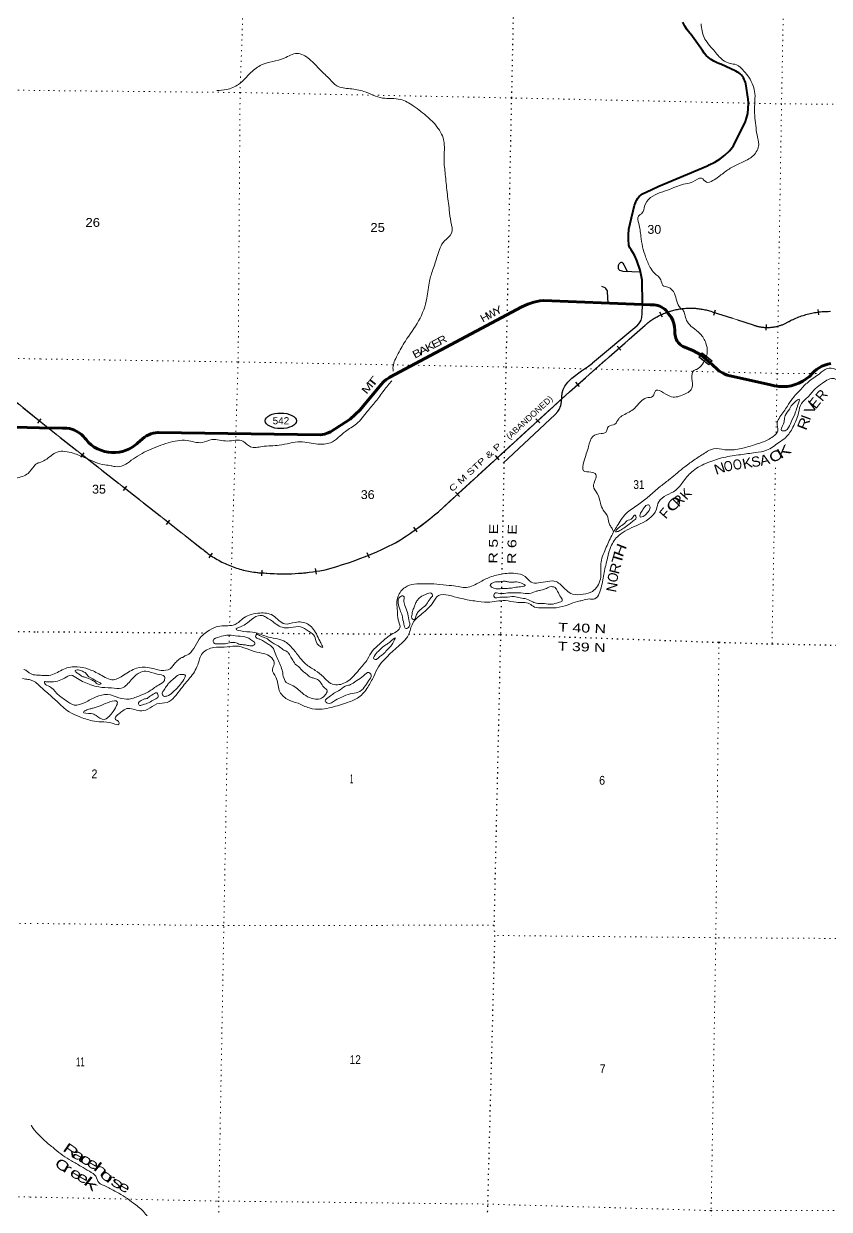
# Model space of a CAD drawing. Header units: feet. Extents: x -489137 to -242534, y 368785 to 558127.
# Drawn here: x -273567 to -257601, y 507338 to 530828 of the extents above; entities that cross this region are included whole.
import ezdxf
from ezdxf.enums import TextEntityAlignment as Align

# ---------------------------------------------------------------- set-up
doc = ezdxf.new("R2010")
doc.units = ezdxf.units.FT
doc.header["$LTSCALE"] = 70
doc.linetypes.add('DOTTED', pattern=[1.5, 0.3, -1.2])
doc.linetypes.add('LONG_DASHED', pattern=[7.5, 6, -1.5])
for name, color, linetype, lineweight in [('17', 7, 'Continuous', 25), ('23', 7, 'Continuous', 70), ('26', 7, 'Continuous', 40), ('29', 7, 'Continuous', 25), ('34', 7, 'Continuous', 25), ('39', 7, 'Continuous', 13), ('59', 7, 'Continuous', 13), ('6', 7, 'DOTTED', 25), ('63', 7, 'Continuous', 25), ('7', 7, 'DOTTED', 13)]:
    doc.layers.add(name, color=color, linetype=linetype, lineweight=lineweight)
doc.layers.add('41', color=7, linetype='Continuous')

msp = doc.modelspace()

# ---------------------------------------------------------------- linework, layer by layer
at = {"layer": '17'}
msp.add_ellipse((-268471.67, 522960.17), major_axis=(-309.24, 1), ratio=0.500121, dxfattribs=at)
at = {"layer": '23'}
for points in [[(-273252.09, 522818.58), (-272795.2, 522817.36), (-272770.88, 522817.29), (-272745.2, 522816.2), (-272716.17, 522814.97), (-272662.68, 522807.03), (-272610.31, 522793.55), (-272559.64, 522774.67), (-272511.22, 522750.6), (-272465.58, 522721.6), (-272423.22, 522687.98), (-272384.61, 522650.12), (-272354.51, 522614.54), (-272331.35, 522587.01), (-272282.1, 522532.88), (-272227.47, 522484.19), (-272168.05, 522441.47), (-272104.49, 522405.21), (-272037.48, 522375.78), (-271967.77, 522353.52), (-271896.11, 522338.67), (-271823.29, 522331.39), (-271750.11, 522331.76), (-271677.37, 522339.78), (-271605.87, 522355.36), (-271536.39, 522378.33), (-271469.69, 522408.44), (-271406.5, 522445.35), (-271354.03, 522483.87), (-271327.78, 522505.35), (-271304.03, 522524.98), (-271170.18, 522635.62), (-271130.98, 522662.2), (-271089.22, 522684.53), (-271045.35, 522702.37), (-270999.85, 522715.52), (-270953.23, 522723.85), (-270906, 522727.27), (-270898.05, 522727.35), (-267682.01, 522683.5), (-267607.45, 522699.22), (-267534.93, 522722.65), (-267489.29, 522741.89), (-267098.15, 522990.08), (-266898.45, 523179.85), (-266836.2, 523247.89), (-266483.09, 523682.63), (-266434.48, 523732.34), (-266380.94, 523776.7), (-266323.06, 523815.22), (-266307.5, 523824.15), (-263693.05, 525219.08), (-263578.48, 525270.57), (-263459.16, 525309.8), (-263336.39, 525336.34), (-263267.09, 525345.5), (-261302.05, 525262.04)], [(-257570.32, 524093.01), (-257631.32, 524082.11), (-257690.85, 524064.9), (-257748.26, 524041.55), (-257802.91, 524012.34), (-257854.2, 523977.57), (-257901.58, 523937.63), (-257921.32, 523917.1), (-257954.86, 523882.2), (-257969.89, 523867.28), (-257995.71, 523841.64), (-258059.48, 523789.67), (-258128.34, 523744.64), (-258201.52, 523707.06), (-258278.24, 523677.33), (-258357.64, 523655.78), (-258438.85, 523642.65), (-258521, 523638.09), (-258603.17, 523642.13), (-258684.47, 523654.74), (-258764, 523675.78), (-259568.03, 523851.21), (-259626.89, 523867.88), (-259686.62, 523891.61), (-259743.55, 523921.46), (-259797.04, 523957.09), (-259932.78, 524088.16), (-259957.49, 524104.7), (-260145.85, 524265.43), (-260305.75, 524352.53), (-260498.22, 524432.68), (-260504.41, 524435.9), (-260530.84, 524451.86), (-260555.46, 524470.51), (-260577.99, 524491.62), (-260598.2, 524514.97), (-260615.85, 524540.3), (-260630.76, 524567.35), (-260642.76, 524595.8), (-260651.72, 524625.35), (-260657.54, 524655.67), (-260660.16, 524686.44), (-260659.91, 524690.9), (-260659.82, 524756.82), (-260666.63, 524822.39), (-260680.25, 524886.89), (-260700.54, 524949.61), (-260727.28, 525009.86), (-260792.94, 525089.53), (-260810, 525113.81), (-260835.02, 525143.22), (-260862.97, 525169.85), (-260893.56, 525193.41), (-260926.44, 525213.64), (-260961.26, 525230.33), (-260997.63, 525243.28), (-261035.15, 525252.37), (-261073.42, 525257.48), (-261112.01, 525258.56), (-261150.51, 525255.6), (-261302.05, 525262.04)], [(-273252.09, 522818.58), (-274467.84, 522857.04), (-274492.71, 522857.82), (-274517.84, 522860.53), (-274526.87, 522862.18), (-274543.17, 522866.97), (-274558.88, 522873.43), (-274573.83, 522881.5), (-274600.71, 522893.5), (-274633.1, 522904.33), (-274666.44, 522911.71), (-274675.38, 522912.73), (-274700.19, 522915.55), (-274725.38, 522917.11), (-275416.71, 522960.11), (-275462.6, 522961.77), (-275514.8, 522958.52), (-275566.37, 522949.82), (-275616.74, 522935.79), (-275628.17, 522931.28)]]:
    msp.add_lwpolyline(points, dxfattribs=at)
at = {"layer": '26'}
for points in [[(-259209.03, 529336.63), (-259257.83, 529634.86), (-259263.08, 529662.3), (-259272.56, 529694.71), (-259285.38, 529725.95), (-259301.4, 529755.68), (-259320.44, 529783.57), (-259342.28, 529809.32), (-259366.7, 529832.64), (-259393.42, 529853.29), (-259422.16, 529871.03), (-259452.59, 529885.66), (-259753.87, 530028.82), (-259775.95, 530035.15), (-259834.88, 530056.69), (-259891.24, 530084.27), (-259944.4, 530117.59), (-259993.79, 530156.28), (-260038.86, 530199.92), (-260079.13, 530248.04), (-260114.14, 530300.1), (-260344.48, 530618.39), (-260362.17, 530638.02), (-260416.56, 530707.36), (-260463.42, 530782), (-260502.21, 530861.13)], [(-261302.05, 525262.04), (-261302.34, 525284.42), (-261308.05, 525736.86), (-261309.16, 525744.06), (-261351.27, 525944.09), (-261414.06, 526138.62), (-261462.63, 526245.4), (-261527.56, 526346.26), (-261530.43, 526349.81), (-261542.38, 526366.65), (-261552.5, 526384.64), (-261560.69, 526403.6), (-261566.85, 526423.31), (-261570.91, 526443.56), (-261572.84, 526464.11), (-261579.52, 526529.88), (-261581.62, 526643.55), (-261571.82, 526756.81), (-261550.23, 526868.42), (-261458.71, 527231.43), (-261449.62, 527262.82), (-261434.65, 527300.73), (-261415.8, 527336.87), (-261393.27, 527370.84), (-261367.32, 527402.27), (-261338.22, 527430.82), (-261306.3, 527456.16), (-261115.27, 527540.86), (-260976.48, 527612.52), (-260818.54, 527674.88), (-260003.81, 528021.19), (-259981.61, 528030.31), (-259870.53, 528084.28), (-259765.7, 528149.57), (-259668.27, 528225.45), (-259579.31, 528311.11), (-259499.78, 528405.59), (-259261.21, 528890.23), (-259240.25, 528954.02), (-259217.93, 529049.62), (-259205.72, 529147.02), (-259203.76, 529245.17), (-259212.07, 529342.99)]]:
    msp.add_lwpolyline(points, dxfattribs=at)
at = {"layer": '29'}
for p, q in [((-261671.81, 526050.66), (-261599.87, 525915.31)), ((-261341.05, 525902.93), (-261683.59, 525919.32)), ((-261982.59, 525291.79), (-261993.87, 525516.45)), ((-261418.59, 524834.01), (-262292.83, 524100.04)), ((-263034.89, 523088.13), (-264064.04, 522118.6))]:
    msp.add_line(p, q, dxfattribs=at)
for points in [[(-261683.59, 525919.32), (-261704.65, 525923.12), (-261727.04, 525930.96), (-261750.56, 525941.04), (-261759.51, 525945.52), (-261766.23, 525952.24), (-261771.83, 525960.65), (-261776.31, 525975.76), (-261779.66, 526009.37), (-261777.43, 526037.37), (-261771.83, 526057.54), (-261766.23, 526070.42), (-261758.39, 526078.82), (-261738.24, 526096.74), (-261727.04, 526100.67), (-261714.73, 526102.34), (-261704.65, 526097.87), (-261692.34, 526086.66), (-261671.81, 526050.66)], [(-261993.87, 525516.45), (-261996.87, 525533.29), (-262014.77, 525562.42), (-262029.33, 525581.46), (-262046.12, 525593.78), (-262106.58, 525620.67)], [(-261418.59, 524834.01), (-261374.36, 524880.81), (-261349.73, 524918.9), (-261331.81, 524956.99), (-261316.14, 525008.51), (-261307.18, 525086.93), (-261302.05, 525262.04)], [(-263034.89, 523088.13), (-262982.08, 523144.55), (-262952.97, 523187.12), (-262923.86, 523261.05), (-262908.19, 523339.46), (-262894.75, 523511.97), (-262874.6, 523583.66), (-262845.49, 523648.63), (-262785.03, 523729.28), (-262706.66, 523805.45), (-262514.09, 523953.31), (-262373.02, 524045.17), (-262292.83, 524100.04)]]:
    msp.add_lwpolyline(points, dxfattribs=at)
at = {"layer": '34', "lineweight": 13}
for p, q in [((-259920.91, 525120.57), (-259111.83, 524859.74)), ((-273254.51, 522956.46), (-270020.06, 520413.36))]:
    msp.add_line(p, q, dxfattribs=at)
msp.add_lwpolyline([(-265348.38, 521158.15), (-262749.63, 523536.22), (-261210.96, 524890.21)], dxfattribs=at)
for centre, radius, start, end in [((-260355.45, 523826.66), 1364.94, 71.43622, 128.8126), ((-257597.35, 523424.64), 1704.06, 89.3201, 117.92583), ((-258826.78, 525638.12), 828.93, 249.88651, 301.35857), ((-269782.83, 526372.67), 6845.11, 301.56125, 310.37797), ((-268728.49, 521951.61), 2008.57, 229.98182, 269.33563), ((-269344.13, 526698.36), 6914.45, 284.67277, 297.04651), ((-268400.44, 523970.39), 4042.52, 265.01402, 281.52572)]:
    msp.add_arc(centre, radius, start, end, dxfattribs=at)
at = {"layer": '39'}
for p, q in [((-268559.63, 518523.36), (-268559.36, 518523.21)), ((-273289.21, 517976.44), (-273288.73, 517976.25))]:
    msp.add_line(p, q, dxfattribs=at)
for points in [[(-260141.75, 530828.36), (-260082.57, 530556.61), (-260001.31, 530432.26), (-259891.84, 530301.5), (-259708.39, 530109.18), (-259565.79, 530040.74), (-259442.86, 530015), (-259286.92, 529883.69), (-259197.44, 529769.36), (-259110.74, 529596.39), (-259076.28, 529446.3), (-259078.92, 529240.01), (-259079.87, 529007.41), (-259058.1, 528812.97), (-259032.16, 528628.59), (-259000.32, 528432.01), (-259106.15, 528214.81), (-259293.55, 528097.7), (-259515.17, 527991.11), (-259698.59, 527869.9), (-259910.67, 527718.7), (-260036.33, 527689.85), (-260134.32, 527769.9), (-260303, 527695.05), (-260451, 527656.35), (-260757.48, 527550.77), (-260950.32, 527482.27), (-261141.53, 527383.4), (-261262.93, 527212.92), (-261307.07, 527079.94), (-261382.7, 527012.07), (-261378.42, 526872.45), (-261335.18, 526619.09), (-261301.52, 526406.3), (-261241.37, 526211.41), (-261149.09, 525999.95), (-261063.69, 525883.63), (-260940.05, 525754.73), (-260897.02, 525642.97), (-260802.47, 525609.48), (-260666.71, 525480.43), (-260624.15, 525332.27), (-260547.11, 525193.81), (-260487.24, 525134.44), (-260458.15, 525039.02), (-260413.2, 524919.15), (-260305.52, 524806.62), (-260159.55, 524685.54), (-260046.76, 524498.11), (-260018.7, 524321.79), (-260035.82, 524247.16), (-260040.1, 524238.43)], [(-269740.96, 529502.34), (-269548.71, 529524.32), (-269310.98, 529626.68), (-269063.46, 529862.42), (-268851.4, 530011.6), (-268403.11, 530145.84), (-268151.34, 530239.93), (-267904.25, 530125.74), (-267686.76, 529908.75), (-267499.14, 529726.5), (-267363.35, 529599.47), (-267097.38, 529539.67), (-266825.26, 529485.87), (-266455.11, 529356.06), (-266101.84, 529327.58), (-265846.85, 529199.14), (-265554.69, 528975.19), (-265403.07, 528821.68), (-265245.21, 528524.48), (-265236.02, 528136.01), (-265211.48, 527842.42), (-265175.54, 527492.06), (-265131.57, 527137.56), (-265100.24, 526900.53), (-265086.94, 526675.85), (-265228.31, 526523.8), (-265365.33, 526238.2), (-265455.8, 525958.12), (-265525.39, 525730.38), (-265576.22, 525389.14), (-265739.55, 524942.04), (-266003.35, 524538.6), (-266164.58, 524255.32), (-266248.58, 524007.52), (-266245.15, 523945.23)], [(-261787.99, 520908.24), (-261599.01, 521148.72), (-261376.72, 521307.89), (-260943.79, 521662.79), (-260756, 521810.24), (-260463.99, 522049.49), (-260257.99, 522198.75), (-260048.1, 522335.82), (-259897.69, 522404.83), (-259669.56, 522387.96), (-259380.41, 522402.72), (-259130.99, 522470.55), (-258930.12, 522534.91), (-258712.41, 522651.66), (-258622.07, 522763.86), (-258636.22, 522921.8), (-258578.17, 523036.41), (-258431.96, 523251.1), (-258331.02, 523401.61), (-258179.34, 523569.71), (-258021.73, 523727.63), (-257795.32, 523892.83), (-257642.47, 523994.17), (-257482.99, 523982.16), (-257336.61, 523893.44), (-257171.49, 523689.2), (-257172.86, 523424.24), (-257190.05, 523185.76), (-257090.03, 523105.69), (-256928.22, 523117.92), (-256731.05, 523208.62), (-256425.43, 523405.24), (-256169.6, 523659.08), (-256024.94, 523752.43), (-255861.6, 523883.99), (-255626.54, 524093.58), (-255430.43, 524101.36), (-255282.5, 524133.99), (-255083.31, 524224.67), (-254975.38, 524290.13), (-254801.68, 524441.8), (-254751.15, 524600.99), (-254792.99, 524805.78), (-254689.85, 524970.42), (-254569.49, 525217.79), (-254469.1, 525325.82), (-254368.8, 525425.76), (-254034.38, 525662.49), (-253903.58, 525778.25), (-253742.88, 525861.3), (-253536.09, 525755.68), (-253388.26, 525622.44), (-253155.13, 525522.58), (-252891.68, 525582.15), (-252612.5, 525607.15), (-252357.18, 525662.77), (-252176.87, 525699.06), (-251996.79, 525559.37), (-251849.94, 525507.06), (-251697.11, 525448.6), (-251532.86, 525493.17), (-251398.84, 525544.17), (-251275.81, 525526.52), (-251110.67, 525482.08), (-250968.44, 525385.32), (-250791.67, 525302.31), (-250588.78, 525366.65), (-250305.92, 525363.29), (-250017.23, 525341.65), (-249793.33, 525310.67), (-249745.1, 525289.87), (-249586, 525247.52), (-249376.31, 525210.64), (-249182.56, 525192.15), (-249039.27, 525178.31), (-248842.67, 525224.52), (-248708.23, 525307.88), (-248511.4, 525372.28), (-248325.75, 525351.87), (-248148.37, 525317.4), (-247930.11, 525161.08), (-247784.53, 525009.66), (-247637.26, 524831.93), (-247508.28, 524646.33), (-247273.41, 524366.42), (-247161.56, 524263.96), (-246976.66, 524184.89), (-246592.29, 524218.75), (-246362.92, 524141.19), (-246180.07, 524060.12), (-245874.95, 523900.75), (-245650.16, 523780.75), (-245473.97, 523653.25), (-245291.5, 523541.85), (-245157.14, 523461.37), (-244989.57, 523291.49), (-244876.52, 523124.28)], [(-260040.1, 524238.43), (-260116.74, 524082.25), (-260231.2, 523980.46), (-260284.06, 523954.79), (-260324.85, 523609.39), (-260516.6, 523468.05), (-260759.36, 523446.67), (-261046.99, 523551.23), (-261096.8, 523448.66), (-261222.53, 523413.74), (-261344.73, 523338.33), (-261463.62, 523206.25), (-261685.6, 523071.34), (-261775.41, 523001.61), (-261849.51, 522895.29), (-261977.44, 522846.24), (-262031.44, 522731.59), (-262124.72, 522706.4), (-262287.1, 522649.68), (-262372.49, 522450.44), (-262465.24, 522150.16), (-262469.53, 521972.21), (-262326.42, 521944.21), (-262225.99, 521896.49), (-262275.4, 521666.49), (-262198.49, 521517.92), (-262136.22, 521331.08), (-262079.4, 521190.84), (-261988.27, 521048.16), (-261959.7, 520912.3), (-261918.12, 520845.06), (-261875.97, 520762.9)], [(-266273.96, 523753.28), (-266425.99, 523564.63), (-266592.54, 523340.06), (-266752.58, 523149.81), (-266974.02, 522899.6), (-267190.14, 522748.44), (-267487.99, 522527.46), (-267738.94, 522498.08), (-268081.86, 522544.64), (-268501.02, 522476.8), (-268842.86, 522450.53), (-269073.29, 522445.18), (-269223.4, 522558.21), (-269526.49, 522559.79), (-269837.33, 522587.76), (-270032.06, 522529.4), (-270330.59, 522571.38), (-270701, 522523.19), (-271086.76, 522380.12), (-271434.89, 522177.94), (-271585.69, 522078.6), (-271755.77, 522052.31), (-271802.14, 522060.95), (-271832.34, 522069.4), (-271959.44, 522085.07), (-272335.56, 522223.04), (-272588.94, 522319.1), (-272901.88, 522341.03), (-273142.33, 522184.09), (-273260.7, 522128.49)], [(-256472.27, 523059.91), (-256774.79, 522948.21), (-257059.9, 522933.4), (-257200.84, 522973.51), (-257294.35, 523087.89), (-257339.62, 523341.27), (-257325.07, 523531.23), (-257365.84, 523661.17), (-257503.52, 523798.34), (-257735.04, 523708.04), (-257875.87, 523598.47), (-258027.55, 523430.36), (-258152.42, 523304.41), (-258211.37, 523119.02), (-258322.11, 522833.11), (-258470.27, 522624.51), (-258600.79, 522531), (-258843.23, 522376.11), (-259066.1, 522330.21), (-259359.63, 522289.2), (-259695.77, 522234.54), (-260008.25, 522133.07), (-260299.29, 521970.67), (-260487.8, 521766.59), (-260645.73, 521584.4), (-260826.83, 521485.42), (-260982.06, 521355.79), (-261026.38, 521208.66), (-261412.37, 520889.61), (-261774.64, 520687.6), (-261931.03, 520466.96), (-261996.58, 520239.17), (-262064.87, 519954.78), (-262123.35, 519648.02), (-262273.68, 519427.31), (-262354.47, 519430.29), (-262492.25, 519401.59), (-262589.51, 519380.49), (-262778.26, 519315.99), (-263013.41, 519258.1), (-263278.16, 519255.18), (-263443.65, 519271.31), (-263541.85, 519335.18), (-263808.21, 519364.65), (-264019.97, 519397.5), (-264374.01, 519365.31), (-264628.3, 519390.58), (-264920.59, 519446.65), (-265152.24, 519504.02), (-265346.28, 519500.26), (-265448.97, 519370), (-265672.17, 519140.04), (-265856.49, 518948.05), (-265942.27, 518718.48), (-266177.92, 518462.37), (-266405, 518244.59), (-266536.35, 518086.36), (-266629.72, 517895.31), (-266749.64, 517682.33), (-266925.98, 517482.15), (-267147.52, 517381.63), (-267468.07, 517282.28), (-267654.38, 517250.11), (-267908.72, 517271.34), (-268129.83, 517362.97), (-268343.02, 517442.37), (-268502.4, 517620.24), (-268567.77, 517881.95), (-268638.51, 518038.54), (-268602.88, 518139.25), (-268649.82, 518261.18), (-268766.05, 518337.4), (-268945.4, 518375.94), (-269154.64, 518447.2), (-269364.15, 518498.24), (-269594.76, 518478.73), (-269796.96, 518469), (-270024.72, 518356.41), (-270118.6, 518124.92), (-270271.45, 517865.8), (-270452.03, 517649.5), (-270726.23, 517381.71), (-270926.69, 517349.71), (-271109.87, 517246.7), (-271265.88, 517214.17), (-271526, 517257.72), (-271621.71, 517200.2), (-271705.42, 517132.42), (-271756.94, 517054.15), (-271688.86, 517004.79), (-271681.48, 516950.09), (-271796.49, 516963.6), (-272030.5, 516994.7), (-272212.08, 517017.08), (-272469.66, 517101.06), (-272664.48, 517194.4), (-272912.35, 517405.69)], [(-258382.04, 523203.99), (-258355.13, 523254.23), (-258305.94, 523308.26), (-258240.52, 523368.17), (-258199.85, 523387.91), (-258225.54, 523274.94), (-258267.7, 523137.9), (-258348.85, 522954.8), (-258407.05, 522828.06), (-258478.62, 522762.16), (-258545.19, 522771.04), (-258519.6, 522875.92), (-258494.22, 522964.62), (-258472.75, 523063.47), (-258385.74, 523198.78)], [(-276080.54, 521482.26), (-275866.36, 521516.26), (-275220.94, 521529.72), (-274729.38, 521550.68), (-274270.6, 521562.69), (-274043.73, 521611.3), (-273837.89, 521695.08), (-273720.01, 521814.4), (-273588.62, 521858.31), (-273480.96, 521919.27), (-273362.28, 522060.83), (-273278.85, 522124.67), (-273260.7, 522128.49)], [(-261306.62, 521178.43), (-261249.95, 521265.93), (-261182.86, 521297.5), (-261153.2, 521246.57), (-261213.24, 521134.02), (-261270.53, 521078.06), (-261347.59, 521056.73), (-261350.99, 521107.34), (-261301.52, 521183.61)], [(-261658.54, 520927.58), (-261613.33, 520976.96), (-261499.38, 521038.3), (-261450.2, 521092.33), (-261430.64, 521041.53), (-261486.01, 520977.46), (-261565.66, 520911.66), (-261675.75, 520836.11), (-261787.72, 520770.69), (-261838.36, 520761.18), (-261823.83, 520791.34), (-261760.4, 520853.29), (-261658.42, 520926.92)], [(-273314.37, 517922.97), (-273208.93, 517916.92), (-273026.99, 517922.85), (-272772.89, 518041.19), (-272507.59, 518086.58), (-272281.87, 518039.39), (-272046.85, 517929.39), (-271789.48, 517829.24), (-271586.27, 517917.85), (-271329.89, 518056.39), (-271105.37, 518073.95), (-270839.37, 518016.17), (-270665.18, 518048.49), (-270558.54, 518170.6), (-270486.97, 518236.5), (-270434.03, 518268.24), (-270432.01, 518268.21), (-270374.97, 518303.94), (-270336.43, 518315.62), (-270197.28, 518451.51), (-270089.9, 518632.28), (-269887.53, 518813.94), (-269680.39, 518894.41), (-269378.9, 518925.21), (-269207.51, 519054.65), (-268886.99, 519151.98), (-268628.95, 519104.41), (-268390.64, 518935.71), (-268186.13, 518967.66), (-267942.02, 518936.44), (-267766.73, 518738.15), (-267699.79, 518599.81), (-267656.38, 518518.39), (-267636.74, 518473.65), (-267749.01, 518543.76), (-267803.67, 518694.09), (-267921.63, 518792.59), (-268084.23, 518877.45), (-268272.31, 518865.53), (-268444.02, 518869.59), (-268560.45, 518929.64), (-268652.52, 518999.51), (-268754.78, 519061.4), (-268839.12, 519102.86), (-269005.39, 519058.32), (-269170.7, 518930.83), (-269306.94, 518863.68), (-269353.75, 518837.94), (-269212.94, 518787.72), (-268984.89, 518764.78), (-268757.51, 518689.25), (-268580.23, 518646.69), (-268409.09, 518598.13), (-268231.24, 518442.29), (-268088.06, 518260.56), (-267978.44, 518141.94), (-267788.07, 518016.29), (-267626.05, 517886.93), (-267510.28, 517774.31), (-267379.5, 517730.27), (-267136.01, 517808.29), (-266923.1, 518024.21), (-266750.6, 518240.61), (-266655.59, 518401.3), (-266518.52, 518533.17), (-266340.75, 518686.81), (-266218.55, 518762.22), (-266112.25, 518858.05), (-266144.55, 519018.23), (-266160.54, 519190.35), (-266172.72, 519344.22), (-266146.7, 519483.48), (-266009.06, 519659.84), (-265826.37, 519724.42), (-265632.28, 519732.23), (-265377.76, 519725.15), (-265135.59, 519700.02), (-264954.01, 519677.64), (-264824.94, 519657.9), (-264565.19, 519743.81), (-264357.71, 519850.57), (-264096.09, 519924.32), (-263823.13, 519937.26), (-263629.89, 519878.32), (-263512.11, 519765.67), (-263362.8, 519747.71), (-263182.55, 519779.96), (-263014.9, 519773.92), (-262922.77, 519710.12), (-262690.7, 519527.33), (-262476.53, 519524.79), (-262295.96, 519581.3), (-262137.27, 519824.16), (-262129.35, 520127.48), (-262034.67, 520421.67), (-261914.05, 520689.26), (-261787.99, 520908.24)], [(-263978.8, 519773.24), (-263900.13, 519762.19), (-263831.36, 519767.44), (-263698.32, 519741.59), (-263628.2, 519694.23), (-263680.97, 519676.66), (-263814.52, 519662.06), (-263929.94, 519643.21), (-264024.95, 519640.29), (-264156.41, 519631.74), (-264249.19, 519644.98), (-264319.24, 519698.41), (-264245.68, 519762.26), (-264126.34, 519770.95), (-264041.33, 519782.08), (-263976.27, 519772.07)], [(-263409.59, 519582.58), (-263344.48, 519599.84), (-263228.93, 519628.8), (-263137.47, 519670.19), (-263036.61, 519656.86), (-262985.06, 519579.38), (-262919.85, 519463.31), (-262892.45, 519394.21), (-262969.69, 519358.72), (-263103.47, 519325.92), (-263246.79, 519337.74), (-263380.09, 519343.37), (-263478.76, 519370.84), (-263595.22, 519428.86), (-263730.3, 519452.72), (-263849.17, 519480.43), (-264017.1, 519464.22), (-264130.24, 519465.57), (-264239.32, 519468.89), (-264238.39, 519541.69), (-264133.33, 519540.44), (-263969.49, 519552.65), (-263807.83, 519552.75), (-263712.87, 519551.63), (-263547.33, 519539.54), (-263409.34, 519584.43)], [(-266051.8, 519002.96), (-266066.67, 519104.28), (-266107.73, 519211.97), (-266144.36, 519349.95), (-266108.46, 519470.89), (-266037.52, 519488.25), (-266030.42, 519411.3), (-266013.6, 519303.9), (-265958.84, 519161.65), (-265934.33, 519023.82), (-265930.07, 518882.17), (-265989.16, 518844.45), (-266034.49, 518933.98), (-266049.45, 519001.91), (-266052.16, 519004.62)], [(-265826.12, 519269.3), (-265800.97, 519339.8), (-265761.68, 519410.13), (-265683.94, 519484.04), (-265590.46, 519525.41), (-265491.23, 519542.43), (-265465.4, 519507.74), (-265512.83, 519433.46), (-265580.84, 519329.09), (-265662.64, 519253.2), (-265746.49, 519175.31), (-265789.82, 519105.03), (-265827.19, 519026.59), (-265861.46, 519033.06), (-265870.3, 519132.28), (-265848.83, 519231.14), (-265825.66, 519270.81)], [(-269571.74, 518541.16), (-269636.39, 518541.93), (-269717.21, 518542.89), (-269787.84, 518549.8), (-269811.42, 518602.67), (-269683.12, 518680.03), (-269539.21, 518714.73), (-269373.69, 518700.63), (-269182.01, 518678.12), (-269031.41, 518603.51), (-268983.72, 518540.24), (-269012.36, 518512.26), (-269107.4, 518507.32), (-269194.1, 518522.51), (-269280.87, 518531.64), (-269359.31, 518560.89), (-269462.27, 518568.18), (-269573.83, 518538.77)], [(-268108.49, 518084.83), (-268070.78, 518031.79), (-268000.76, 517976.34), (-267944.83, 517925.11), (-267880.72, 517881.87), (-267814.31, 517860.85), (-267741.88, 517835.72), (-267682.04, 517774.33), (-267620.55, 517684.59), (-267552.81, 517608.95), (-267590.18, 517530.51), (-267663.79, 517462.61), (-267785.25, 517445.85), (-267900.05, 517475.53), (-268048.4, 517568.32), (-268142.3, 517652.37), (-268254.57, 517722.48), (-268365, 517778.4), (-268422.07, 517898.42), (-268446.76, 518022.1), (-268487.63, 518143.95), (-268542.71, 518261.93), (-268593.64, 518387.94), (-268631.05, 518465.25), (-268707.05, 518526.84), (-268779.21, 518572.19), (-268849.39, 518615.51), (-268903.68, 518636.38), (-268971.7, 518689.78), (-268953.08, 518723.94), (-268868.58, 518694.62), (-268764.04, 518652.92), (-268661.9, 518580.91), (-268579.68, 518531.39), (-268469.41, 518463.33), (-268387.3, 518405.71), (-268369.17, 518401.45), (-268323.19, 518362.47), (-268283.55, 518301.32), (-268232.11, 518215.75), (-268162.58, 518121.88), (-268120.13, 518092.11), (-268108.57, 518078.76)], [(-266398.66, 518378.38), (-266462.61, 518322.14), (-266519.75, 518278.32), (-266576.89, 518234.5), (-266625.28, 518243.17), (-266579.44, 518351.85), (-266507.77, 518425.84), (-266381.18, 518527.49), (-266320.05, 518567.22), (-266205.72, 518658.91), (-266239.03, 518582.44), (-266292.7, 518494.08), (-266360.25, 518426.11), (-266399.21, 518382.07)], [(-273567.02, 518033.55), (-273546.12, 518026.44), (-273521.78, 518016.98), (-273496.77, 518000.75), (-273469.05, 517979.12), (-273446.07, 517959.51), (-273417, 517944.64), (-273392.66, 517933.82), (-273362.91, 517927.74), (-273314.37, 517922.97)], [(-273143.53, 517792.95), (-273052.94, 517789.65), (-272899.21, 517801.99), (-272761.02, 517863.05), (-272628.97, 517918.11), (-272502.45, 517855.93), (-272237.33, 517729.39), (-272080.26, 517687.06), (-271829.93, 517667.9), (-271625.9, 517663.46), (-271435.85, 517829.08), (-271274.43, 517968.75), (-271146.73, 517999.6), (-270921.14, 517942.3), (-270778.31, 517892.06), (-270779.27, 517817.23), (-270895.65, 517723.54), (-271093.33, 517592.39), (-271255.92, 517519.49), (-271479.12, 517447.3), (-271678.86, 517471.93), (-271906.37, 517537.34), (-272131.28, 517489.44), (-272350.9, 517380.8), (-272565.77, 517328.75), (-272736.29, 517425.84), (-272912.41, 517559.41), (-273056.12, 517698.67), (-273154.24, 517768.61), (-273152.15, 517792.97), (-273144.93, 517792.97)], [(-272346.55, 517880.37), (-272406.98, 517895.25), (-272455.03, 517930.2), (-272515.15, 517969.35), (-272546.96, 518010.18), (-272510.39, 518025.93), (-272421.75, 518004.65), (-272351.45, 517971.45), (-272295.65, 517910.1), (-272199.47, 517846.25), (-272109.2, 517794.61), (-272035.03, 517747.21), (-272067.49, 517737.48), (-272145.74, 517780.89), (-272219.93, 517826.27), (-272350.85, 517881.4)], [(-267112.88, 517721.03), (-267062.03, 517746.72), (-266962.1, 517818.35), (-266829.64, 517905.78), (-266725.72, 517973.32), (-266683.94, 517922.25), (-266733.87, 517809.57), (-266816.32, 517683.12), (-266936.84, 517581.39), (-267096.89, 517548.91), (-267261.34, 517488.16), (-267387.41, 517426.96), (-267547.82, 517366.16), (-267589.74, 517407.11), (-267511.27, 517491.36), (-267430.23, 517554.9), (-267326.47, 517610.3), (-267198.02, 517699.8), (-267108.79, 517725.03)], [(-273590.26, 517854.25), (-273531.25, 517843.23), (-273484.6, 517837.15), (-273436.6, 517826.33), (-273407.53, 517818.22), (-273371.02, 517803.35), (-273343.98, 517789.15), (-273317.83, 517768.12)], [(-272912.35, 517405.69), (-273122.14, 517592.25), (-273267.95, 517725.46), (-273317.83, 517768.12)], [(-270785.25, 517627.83), (-270725.96, 517719.5), (-270672.6, 517783.6), (-270595, 517847.4), (-270490.92, 517927.07), (-270412, 517936.25), (-270373.71, 517927.7), (-270415.75, 517800.77), (-270497.93, 517694.54), (-270612.52, 517582.63), (-270730.69, 517507.17), (-270793.35, 517505.89), (-270820.86, 517566.9), (-270785.74, 517627.17)], [(-271115.51, 517460), (-271107.03, 517469.17), (-271029.56, 517522.86), (-270929.96, 517568.2), (-270902.53, 517501.13), (-270972.02, 517439.25), (-271079.85, 517381.87), (-271211.85, 517330.85), (-271276.56, 517327.57), (-271292.38, 517354.06), (-271239, 517420.17), (-271188.18, 517443.84), (-271111.17, 517461.13)], [(-272253.53, 517252.21), (-272190.66, 517269.67), (-272034.4, 517322.43), (-271857.69, 517393.14), (-271712.19, 517393.44), (-271725.3, 517316.73), (-271816.05, 517172.17), (-271889.85, 517090.12), (-271973.33, 517040.54), (-272133.93, 517123.36), (-272232.49, 517158.92), (-272381.62, 517191.03), (-272338.77, 517222.89), (-272253.4, 517251.55)], [(-273420.81, 509006.39), (-273381.22, 508941.31), (-273254.03, 508801.98), (-273122.66, 508672.71), (-272947.04, 508530.68), (-272791.36, 508405.12), (-272621.22, 508301.61), (-272431.03, 508187.71), (-272264.84, 508090.32), (-272137.04, 507991.45), (-272080.3, 507869.27), (-271931.98, 507792.37), (-271833.84, 507736.39), (-271683.56, 507655.41), (-271511.43, 507549.85), (-271347.65, 507426.2), (-271245.8, 507347.91), (-271192.1, 507292.54), (-271111.86, 507195.81)]]:
    msp.add_spline(points, degree=3, dxfattribs=at)
at = {"layer": '59'}
for points in [[(-260120.73, 524305.19), (-259925.26, 524149.34), (-259990.71, 524067.24), (-260186.19, 524223.09)], [(-260174.94, 524224.35), (-260119.46, 524293.94), (-259936.49, 524148.07), (-259991.97, 524078.48)]]:
    msp.add_lwpolyline(points, close=True, dxfattribs=at)
at = {"layer": '6'}
for p, q in [((-264096.49, 519773.53), (-264099.31, 519632.57)), ((-264100.96, 519550.07), (-264102.5, 519473.11)), ((-273300.74, 518781.91), (-269961.04, 518759.76)), ((-268962.21, 518753.54), (-267858.58, 518747.06)), ((-267776.52, 518746.57), (-266255.6, 518737.64))]:
    msp.add_line(p, q, dxfattribs=at)
for points in [[(-263486.86, 550549.32), (-263572.47, 545426.76), (-263687.23, 540078), (-263787.83, 534731.1), (-263900.88, 529358.04), (-264011.38, 524027.44), (-264093.38, 519928.98)], [(-264104.06, 519395.43), (-264117.47, 518725.09), (-264247.55, 512967.92), (-264233.99, 512763.47), (-264383.28, 507116.21)], [(-276151.24, 518810.45), (-274832.98, 518794.6), (-273300.74, 518781.91)], [(-265940.85, 518735.8), (-264117.47, 518725.09), (-259786.98, 518572.46), (-258736.59, 518541.76), (-254457.83, 518452.44), (-253368.75, 518445.56), (-249110.04, 518368.62), (-247982.7, 518351.16), (-242938.52, 518240.53)]]:
    msp.add_lwpolyline(points, dxfattribs=at)
at = {"layer": '63'}
for p, q in [((-260909.37, 525015.34), (-260956.43, 525115.44)), ((-259892.28, 525052.39), (-259858.35, 525157.66)), ((-257808.54, 525058.97), (-257823.02, 525168.62)), ((-258848.85, 524755.98), (-258846.01, 524866.56)), ((-261731.67, 524357.26), (-261804.74, 524440.3)), ((-262548.52, 523641.93), (-262621.59, 523724.97)), ((-273286.71, 522913.72), (-273218.35, 523000.67)), ((-263339.86, 522920.06), (-263414.53, 523001.66)), ((-272434.77, 522240.56), (-272366.41, 522327.51)), ((-264142.65, 522188.98), (-264217.32, 522270.58)), ((-271590.28, 521579.9), (-271521.92, 521666.85)), ((-264931.89, 521463.21), (-265006.56, 521544.82)), ((-270738.34, 520906.74), (-270669.98, 520993.69)), ((-265767.85, 520762.49), (-265833.12, 520851.8)), ((-269888.77, 520247.05), (-269826.27, 520338.31)), ((-266716.39, 520241.99), (-266758.26, 520344.37)), ((-268846.24, 519890.4), (-268839.66, 520000.82)), ((-267765.71, 519923.89), (-267782.35, 520033.25))]:
    msp.add_line(p, q, dxfattribs=at)
at = {"layer": '63', "linetype": 'LONG_DASHED'}
for points in [[(-273254.72, 522954.19), (-276180.63, 525318.49), (-276387.99, 525527.3), (-276494.24, 525664.6), (-276616.32, 525849.27), (-276776.85, 526159.41), (-278018.56, 529665.15)], [(-273253.83, 522957.32), (-270019.37, 520414.22), (-269992.32, 520391.76), (-269964.92, 520370.08), (-269937.14, 520348.84), (-269908.94, 520327.79), (-269880.39, 520307.48), (-269851.59, 520287.76), (-269822.39, 520268.22), (-269792.83, 520249.42), (-269763.02, 520231.22), (-269732.69, 520213.35), (-269702.27, 520196.19), (-269671.58, 520179.35), (-269640.39, 520163.12), (-269609.12, 520147.61), (-269577.45, 520132.56), (-269545.69, 520117.93), (-269513.41, 520103.94), (-269481.18, 520090.5), (-269448.43, 520077.69), (-269415.72, 520065.43), (-269382.63, 520053.64), (-269349.47, 520042.57), (-269316.07, 520032.08), (-269282.57, 520022.04), (-269248.7, 520012.74), (-269214.72, 520003.88), (-269180.67, 519995.73), (-269146.51, 519988.02), (-269112.15, 519981.18), (-269077.68, 519974.78), (-269043.26, 519968.95), (-269008.61, 519963.71), (-268973.87, 519959.18), (-268938.9, 519955.24), (-268904.11, 519951.73), (-268869.12, 519949.08), (-268834.16, 519947), (-268799.11, 519945.35), (-268764.26, 519944.4), (-268751.73, 519944.27), (-268681.19, 519938.52), (-268610.97, 519934.42), (-268540.62, 519931.53), (-268469.82, 519929.41), (-268399.27, 519928.94), (-268329.02, 519929.7), (-268258.3, 519931.24), (-268187.84, 519934.43), (-268117.68, 519938.85), (-268047.01, 519944.46), (-267977.03, 519951.32), (-267906.99, 519959.01), (-267836.81, 519968.3), (-267767.33, 519978.88), (-267697.74, 519990.65), (-267628.49, 520003.27), (-267592.96, 520010.46), (-267476.13, 520041.77), (-267360.64, 520075.58), (-267245.66, 520111.4), (-267130.37, 520148.73), (-267016.46, 520188.57), (-266903.74, 520230.23), (-266790.69, 520273.41), (-266679.03, 520319.08), (-266568.54, 520366.6), (-266457.92, 520416.28), (-266349.16, 520467.63), (-266240.75, 520520.31), (-266200.57, 520541.04), (-266098.91, 520604.29), (-265999.23, 520669.54), (-265900.62, 520736.54), (-265802.15, 520805.06), (-265705.7, 520875.54), (-265610.9, 520947.43), (-265516.23, 521020.84), (-265423.59, 521096.23), (-265349.11, 521158.98), (-262750.36, 523537.04), (-261211.67, 524891.05), (-261192.93, 524905.95), (-261173.99, 524920.31), (-261154.78, 524934.35), (-261135.3, 524948.27), (-261115.58, 524961.69), (-261095.71, 524974.68), (-261075.56, 524987.56), (-261055.17, 524999.93), (-261034.65, 525011.88), (-261013.75, 525023.61), (-260992.8, 525034.84), (-260971.7, 525045.86), (-260950.24, 525056.46), (-260928.74, 525066.57), (-260906.98, 525076.36), (-260885.16, 525085.84), (-260863, 525094.9), (-260840.88, 525103.58)], [(-260840.88, 525103.58), (-260818.41, 525111.84), (-260796, 525119.7), (-260773.31, 525127.25), (-260750.59, 525134.31), (-260727.71, 525140.96), (-260704.77, 525147.31), (-260681.6, 525153.16), (-260658.36, 525158.7), (-260635.08, 525163.76), (-260611.73, 525168.51), (-260588.26, 525172.67), (-260564.71, 525176.54), (-260541.21, 525180.01), (-260517.56, 525183.08), (-260493.86, 525185.66), (-260470.02, 525187.84), (-260446.3, 525189.74), (-260422.45, 525191.04), (-260398.65, 525191.95), (-260374.78, 525192.57), (-260351.06, 525192.72), (-260327.1, 525192.36), (-260303.26, 525191.72), (-260279.49, 525190.5), (-260255.74, 525189.09), (-260231.86, 525187.09), (-260208.22, 525184.71), (-260184.62, 525181.96), (-260160.86, 525178.81), (-260137.36, 525175.1), (-260113.89, 525171.18), (-260090.48, 525166.71), (-260067, 525161.93), (-260043.85, 525156.7), (-260020.67, 525150.98), (-259997.61, 525144.98), (-259974.59, 525138.6), (-259951.83, 525131.66), (-259929.01, 525124.43), (-259920.57, 525121.62), (-259111.47, 524860.78), (-259097.82, 524855.87), (-259084.15, 524851.31), (-259070.4, 524846.97), (-259056.51, 524842.77), (-259042.59, 524838.9), (-259028.65, 524835.3), (-259014.59, 524831.82), (-259000.49, 524828.69), (-258986.38, 524825.81), (-258972.1, 524823.14), (-258957.89, 524820.76), (-258943.63, 524818.54), (-258929.27, 524816.62), (-258914.96, 524814.99), (-258900.57, 524813.61), (-258886.2, 524812.4), (-258871.72, 524811.51), (-258857.33, 524810.82), (-258842.84, 524810.45), (-258828.44, 524810.29), (-258813.95, 524810.36), (-258799.54, 524810.72), (-258785.11, 524811.35), (-258770.71, 524812.16), (-258756.27, 524813.31), (-258741.85, 524814.63), (-258727.51, 524816.26), (-258713.18, 524818.07), (-258698.9, 524820.24), (-258684.64, 524822.6), (-258670.47, 524825.17), (-258656.3, 524828.01), (-258642.2, 524831.12), (-258628.08, 524834.51), (-258614.1, 524838.02), (-258600.16, 524841.92), (-258586.32, 524846.01), (-258572.49, 524850.3), (-258558.85, 524854.82), (-258545.16, 524859.68), (-258531.61, 524864.68), (-258518.2, 524870), (-258504.84, 524875.42), (-258491.53, 524881.21), (-258478.41, 524887.17), (-258465.4, 524893.33), (-258452.38, 524899.76), (-258439.61, 524906.45), (-258426.89, 524913.25), (-258414.32, 524920.37), (-258401.77, 524927.69), (-258395.95, 524931.23), (-258369.48, 524945.07), (-258342.86, 524958.21), (-258316.01, 524970.9), (-258288.85, 524983.37), (-258261.52, 524995.15), (-258234.09, 525006.41), (-258206.36, 525017.44)], [(-258206.36, 525017.44), (-258178.46, 525027.79), (-258150.47, 525037.61), (-258122.09, 525047.06), (-258093.77, 525055.89), (-258065.29, 525064.42), (-258036.49, 525072.35), (-258007.76, 525079.67), (-257978.79, 525086.54), (-257949.8, 525093.03), (-257920.5, 525098.91), (-257891.34, 525104.33), (-257861.85, 525109.15), (-257832.51, 525113.51), (-257802.93, 525117.41), (-257773.41, 525120.7), (-257743.81, 525123.47), (-257714.2, 525125.85), (-257684.41, 525127.55), (-257654.62, 525128.87), (-257624.89, 525129.58), (-257595.14, 525129.9)]]:
    msp.add_lwpolyline(points, dxfattribs=at)
at = {"layer": '63', "lineweight": 13}
msp.add_lwpolyline([(-273252.14, 522957.38), (-276177.88, 525321.54), (-276384.9, 525530.01), (-276490.9, 525666.99), (-276612.78, 525851.35), (-276773.08, 526161.04), (-278005.5, 529646.7)], dxfattribs=at)
at = {"layer": '7'}
msp.add_line((-269493.18, 518704.09), (-269495.82, 518562.68), dxfattribs=at)
for points in [[(-268850.69, 550643.46), (-268879, 545576.85), (-269088.26, 540265.62), (-269095.19, 534816.46), (-269278.7, 529464.48), (-269316.53, 524126.94), (-269487.05, 518913.96)], [(-258134.22, 550528.14), (-258261.25, 545327.19), (-258360.45, 540089.49), (-258443.33, 534705.97), (-258547.47, 529239.76), (-258633.82, 523900.78), (-258656.78, 522703.72)], [(-276182.66, 529537.59), (-274626.03, 529522.61), (-273169.86, 529504.71)], [(-242819.93, 529016.48), (-247895.48, 529139.38), (-253217.11, 529214.8), (-258547.47, 529239.76), (-263900.88, 529358.04), (-269278.7, 529464.48), (-273169.86, 529504.71)], [(-273235.92, 524185.4), (-274616.7, 524221.4), (-277032.95, 524218.72)], [(-273235.92, 524185.4), (-269316.53, 524126.94), (-264011.38, 524027.44), (-258633.82, 523900.78), (-257983.19, 523897.09), (-257793.53, 523895.29)], [(-258669.68, 522031.27), (-258736.59, 518541.76), (-258739.15, 518528.36)], [(-269497.18, 518489.91), (-269600.83, 512938.54), (-269700.47, 507508.69), (-269696.61, 507180.46)], [(-259786.98, 518572.46), (-259849.58, 512719.42), (-259942.84, 507313.76), (-259929.91, 507063.37)], [(-278169.41, 513164.47), (-277816.82, 513164.68), (-274910.34, 513002.43), (-273373.41, 513001.13)], [(-264247.55, 512967.92), (-269604.61, 512958.82), (-273373.41, 513001.13)], [(-245408.06, 512635.64), (-249170.76, 512663.21), (-254529.43, 512686.49), (-259849.58, 512719.42), (-264233.99, 512763.47)], [(-273441.59, 507581.37), (-275060.34, 507613.76), (-279532.83, 507724.24), (-279725.6, 507730.56)], [(-273441.59, 507581.37), (-269724.81, 507500.89), (-264374.69, 507441.31), (-259942.84, 507313.76), (-254573.76, 507314.64), (-249233.02, 507311.8), (-243868.86, 507243.96), (-243044.73, 507217.98)]]:
    msp.add_lwpolyline(points, dxfattribs=at)

# ---------------------------------------------------------------- texts
at = {"layer": '17'}
for s, rotation, width, p in [('Y', 28.082, 1.3, (-264136.5, 525081.55)), ('H', 28.082, 1.15, (-264395.78, 524945.7)), ('E', 28.082, 1.3, (-265363.1, 524429.8)), ('R', 28.082, 1.2, (-265238.41, 524498.84)), ('B', 28.082, 1.3, (-265738.33, 524231.03)), ('A', 28.082, 1.35, (-265616.58, 524293.46)), ('K', 28.082, 1.25, (-265487.7, 524364.74)), ('T', 50.915, 1.8, (-266592.99, 523682.57)), ('M', 50.915, 1.4, (-266696.9, 523565.58))]:
    msp.add_text(s, height=150, rotation=rotation, dxfattribs=dict(at, width=width)).set_placement(p, align=Align.CENTER)
msp.add_text('W', height=150, rotation=28.082, dxfattribs=at).set_placement((-264262.85, 525015.21), align=Align.CENTER)
at = {"layer": '17', "width": 1.05}
msp.add_text('542', height=140, dxfattribs=at).set_placement((-268468.77, 522891.86), align=Align.CENTER)
at = {"layer": '41'}
for s, rotation, width, p in [('V', 63.945, 1.35, (-257933.23, 523069.62)), ('R', 68.613, 1.25, (-258061.33, 522756.31)), ('K', 31.994, 1.55, (-258570.49, 522196.02)), ('O', 10.776, 0.85, (-259490.57, 521981.37)), ('K', 12.968, 1.1, (-259299.98, 522002.77)), ('S', 9.783, 1.05, (-259131.39, 522038.55)), ('A', 13.9, 1.1, (-258955.53, 522066.48)), ('C', 29.681, 1.3, (-258726.17, 522115.4)), ('N', 18.358, 1.1, (-259844.44, 521889.74)), ('O', 10.894, 0.85, (-259672.51, 521948.23)), ('O', 49.338, 1.5, (-260706.98, 521130.49)), ('T', 73.561, 1.35, (-261730.37, 520105.51)), ('H', 68.661, 1.3, (-261698.22, 520245.1)), ('R', 75.744, 1.1, (-261773.11, 519909.32)), ('O', 76.838, 0.9, (-261812.52, 519744.89)), ('R', 325.256, 1.55, (-272808.36, 508508.24)), ('C', 326.434, 1.4, (-272972.37, 508204)), ('a', 329.514, 1.6, (-272629, 508386.55)), ('c', 329.225, 1.7, (-272480, 508298.61)), ('r', 329.629, 1.65, (-272811.7, 508099.45)), ('e', 329.128, 1.5, (-272673.42, 508018.13)), ('e', 329.656, 1.5, (-272339.38, 508215.03)), ('h', 322.278, 1.85, (-272204.71, 508133.91)), ('o', 320.296, 1.8, (-272084.47, 508010.81)), ('e', 329.649, 1.5, (-272538.33, 507937.58)), ('k', 321.322, 2, (-272398.41, 507851.46)), ('r', 332.333, 1.6, (-271947.95, 507892.4)), ('s', 331.028, 1.7, (-271862.23, 507833.07)), ('e', 331.062, 1.45, (-271710.72, 507749.51))]:
    msp.add_text(s, height=200, rotation=rotation, dxfattribs=dict(at, width=width)).set_placement(p)
for s, rotation, p in [('E', 51.863, (-257867.47, 523182.58)), ('R', 50.48, (-257739.84, 523330.7)), ('I', 70, (-257982.62, 522958.64)), ('R', 45.312, (-260585.14, 521242.69)), ('K', 48.968, (-260428.56, 521378.52)), ('F', 49.311, (-260839.2, 521003.11)), ('N', 79.151, (-261828.65, 519552.99))]:
    msp.add_text(s, height=200, rotation=rotation, dxfattribs=at).set_placement(p)
at = {"layer": '6', "width": 1.35}
for s, rotation, p in [('R 5 E', 88.854, (-264179.72, 520128.92)), ('R 6 E', 88.854, (-263810.69, 520121.93)), ('T 40 N', 357.981, (-262975.24, 518784.89)), ('T 39 N', 357.981, (-262984.9, 518410))]:
    msp.add_text(s, height=175, rotation=rotation, dxfattribs=at).set_placement(p)
at = {"layer": '63'}
for s, width, p in [('(ABANDONED)', 1.05, (-263939.5, 522584.43)), ('C M STP & P', 1.4, (-265071.91, 521545.15))]:
    msp.add_text(s, height=120, rotation=42.461, dxfattribs=dict(at, width=width)).set_placement(p)
at = {"layer": '7'}
for s, width, p in [('26', 1.1, (-272342.12, 526803.4)), ('25', 1.1, (-266695.46, 526703.88)), ('30', 1.05, (-261205.6, 526665.8)), ('31', 0.85, (-261484.38, 521609.35)), ('35', 1.05, (-272211.56, 521518.47)), ('36', 1.05, (-266886.3, 521410.64)), ('1', 0.4, (-267101.26, 515779.84)), ('11', 0.65, (-272528.9, 510172.44)), ('12', 0.85, (-267106.75, 510215.16))]:
    msp.add_text(s, height=175, dxfattribs=dict(at, width=width)).set_placement(p)
at = {"layer": '7', "width": 0.9}
for s, p in [('2', (-272224.59, 515878.44)), ('6', (-262163.03, 515750.9)), ('7', (-262153.13, 510036.56))]:
    msp.add_text(s, height=175, rotation=359.319, dxfattribs=at).set_placement(p)

doc.saveas('drawing.dxf')
